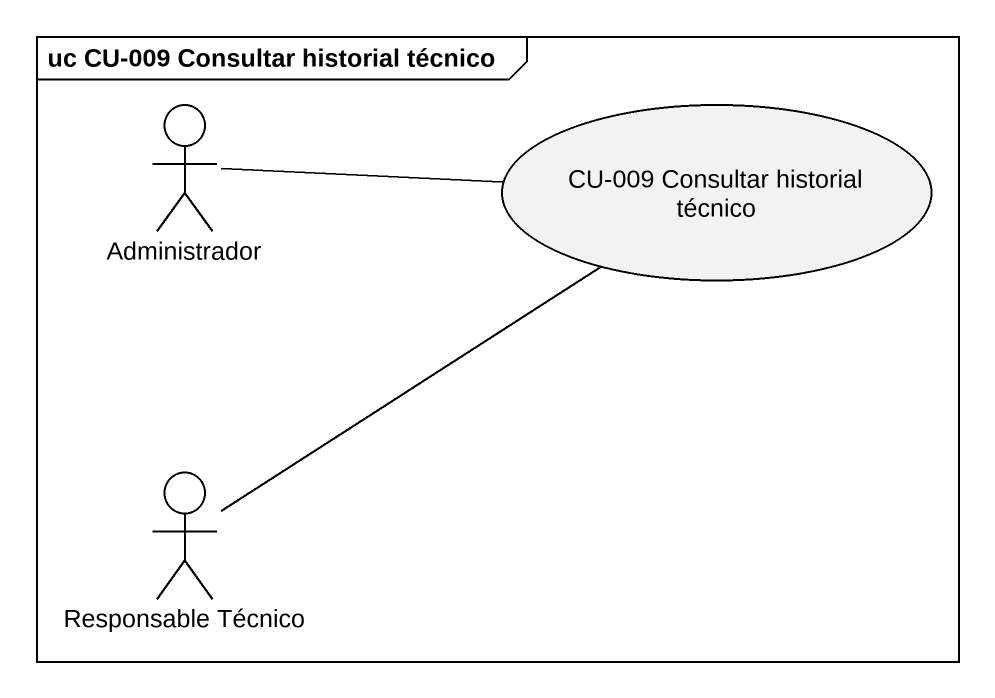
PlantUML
@startuml
mainframe uc CU-009 Consultar historial técnico
actor Administrador
usecase "CU-009 Consultar historial técnico" as CU_009_Consultar_historial
actor "Responsable Técnico" as Responsable_Técnico
CU_009_Consultar_historial -left- Administrador
CU_009_Consultar_historial -- Responsable_Técnico
@enduml
